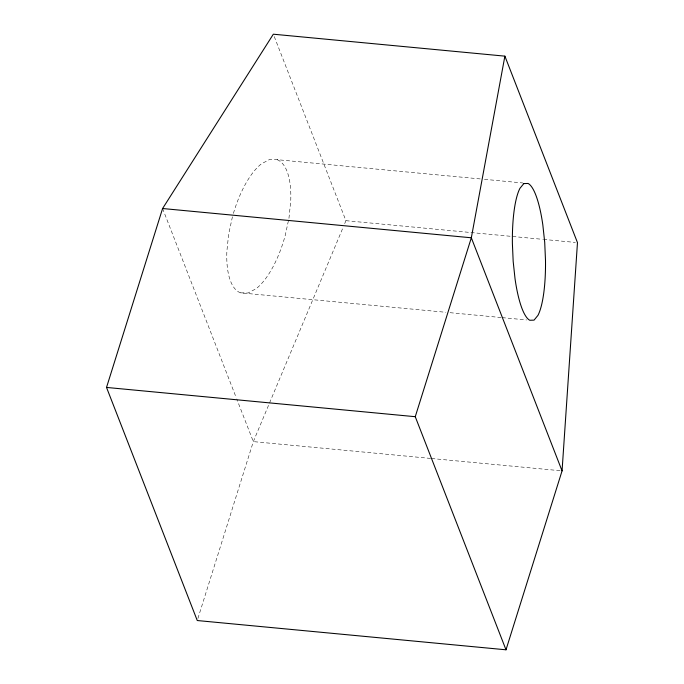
<?xml version="1.0" encoding="UTF-8"?>
<svg xmlns="http://www.w3.org/2000/svg" width="684" height="684" viewBox="0 0 684 684"><rect width="100%" height="100%" fill="white"/><g stroke="black" fill="none" stroke-linecap="round" stroke-linejoin="round"><path stroke-width="0.51" stroke-dasharray="3.42 2.56" d="M232.432 216.811L228.618 234.364L226.866 251.37A67.588 27.497 -75.9 0 0 240.597 292.855L445.806 312.289M197.898 618.498L253.328 441.616L343.043 227.558M344.693 223.625L345.924 220.684L274.113 36.184M480.194 178.926L276.994 159.663L269.556 159.492L261.373 163.869A70.093 28.523 -75.9 0 0 233.304 213.767M240.597 292.837L248.044 293.017L256.218 288.639A70.093 28.523 -75.9 0 0 285.16 235.689L288.973 218.136L290.726 201.139A67.588 27.497 -75.9 0 0 277.003 159.654M484.452 179.328L522.747 182.961M345.924 220.684L542.429 239.306M543.489 239.409L575.355 242.427M450.063 312.691L501.098 317.53M502.159 317.632L526.612 319.95M430.51 458.408L253.328 441.616L236.732 398.96M431.57 458.511L561 470.78M162.595 208.517L236.339 397.968"/><path stroke-width="1.03" d="M562.06 470.883L577.476 242.632L504.886 56.148L273.335 34.2L162.595 208.517L106.524 387.435L197.266 620.533L505.998 649.8L562.06 470.883L471.327 237.784L504.886 56.148M505.998 649.8L415.256 416.701L471.327 237.784L162.595 208.517M106.524 387.435L415.256 416.701M523.816 183.594L519.908 188.374A70.093 16.647 87.3 0 0 512.384 243.35L513.171 261.339L515.026 278.687A67.588 16.057 87.3 0 0 529.809 320.266L534.059 320.129L537.966 315.35A70.093 16.647 87.3 0 0 545.499 260.373L544.712 242.384L542.848 225.036A67.588 16.057 87.3 0 0 528.074 183.457L523.816 183.594"/></g></svg>
